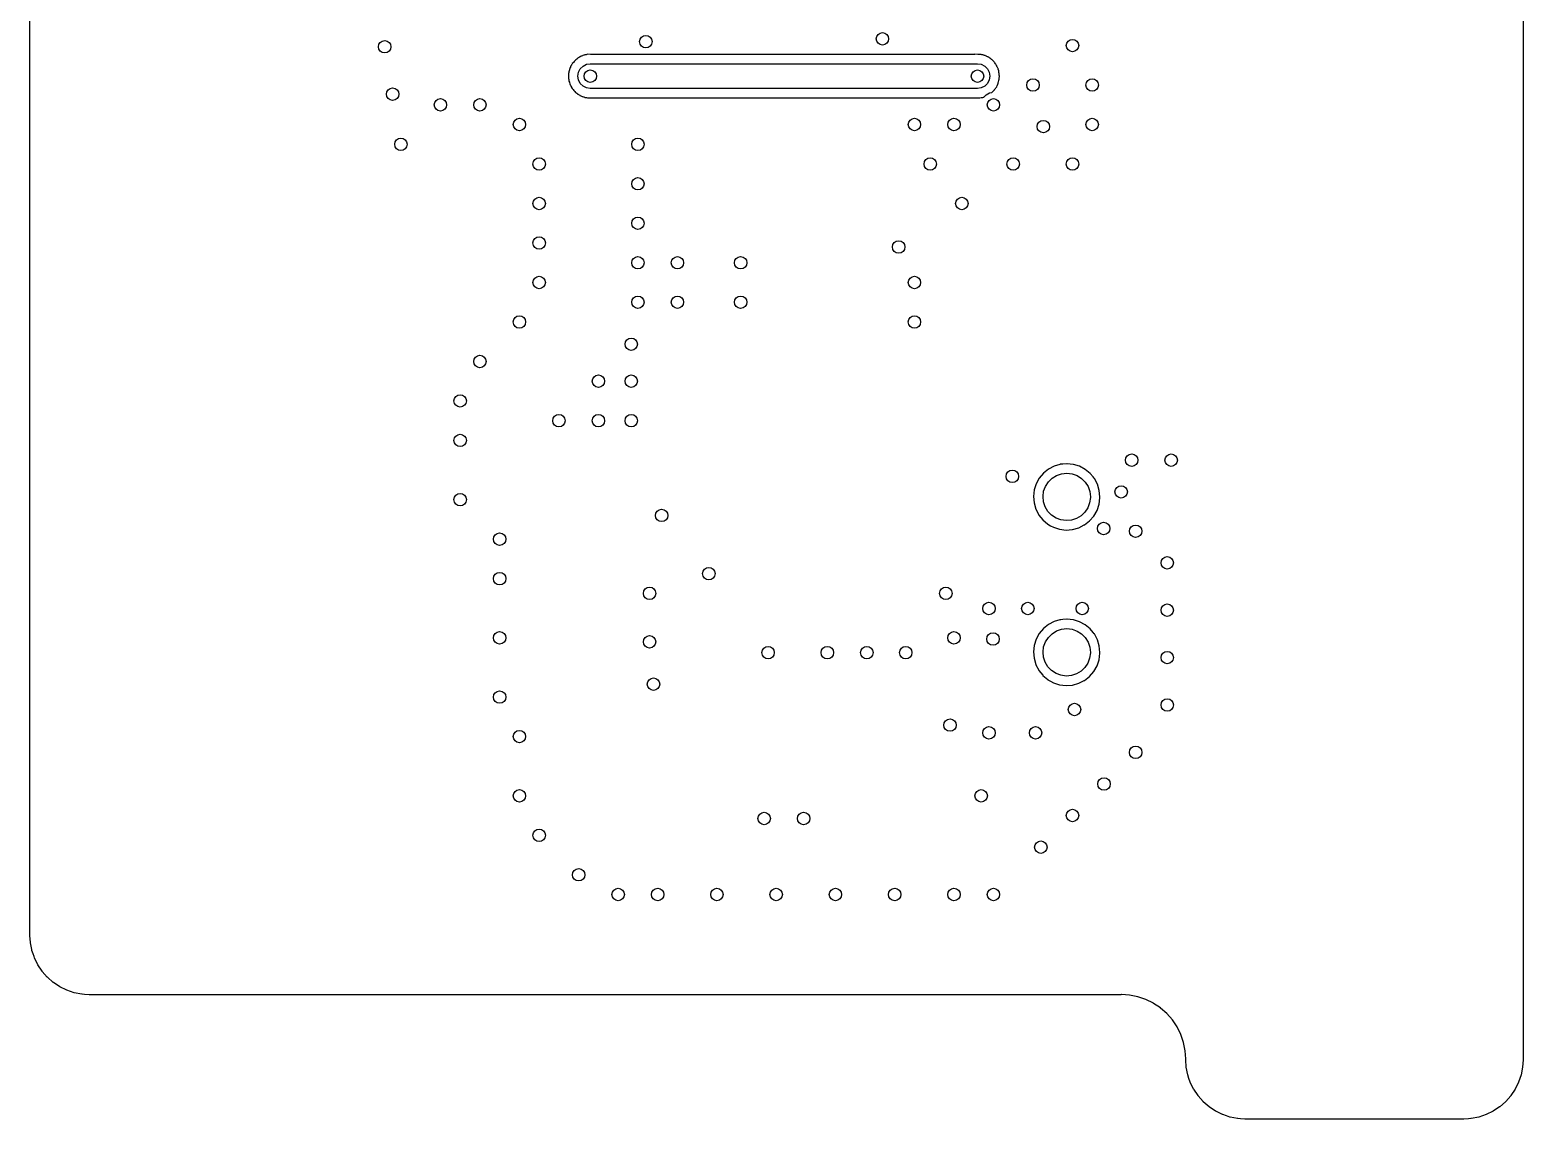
# Model space of a CAD drawing. Extents: x 1.61 to 3.5, y 0.06 to 3.74.
# Drawn here: x 1.611 to 3.501, y 0.062 to 1.441 of the extents above; entities that cross this region are included whole.
import ezdxf

# ---------------------------------------------------------------- set-up
doc = ezdxf.new("R2010")
doc.units = 0
doc.header["$MEASUREMENT"] = 0
doc.layers.add('BLACK', color=7, linetype='CONTINUOUS')

msp = doc.modelspace()

# ---------------------------------------------------------------- linework, layer by layer
at = {"layer": 'BLACK', "linetype": 'CONTINUOUS'}
for p, q in [((1.61085, 0.296052), (1.61085, 3.46773)), ((3.50096, 2.63702), (3.50096, 0.138572)), ((2.29842, 1.39975), (2.29745, 1.39865)), ((2.29878, 1.40019), (2.29842, 1.39975)), ((2.29962, 1.40139), (2.29878, 1.40019)), ((2.30059, 1.40224), (2.29962, 1.40139)), ((2.30103, 1.40267), (2.30059, 1.40224)), ((2.30189, 1.40364), (2.30103, 1.40267)), ((2.30307, 1.40445), (2.30189, 1.40364)), ((2.3031, 1.40447), (2.30307, 1.40445)), ((2.30355, 1.40482), (2.3031, 1.40447)), ((2.30442, 1.40558), (2.30355, 1.40482)), ((2.30465, 1.40578), (2.30442, 1.40558)), ((2.30442, 1.40558), (2.30442, 1.40558)), ((2.3055, 1.40622), (2.30465, 1.40578)), ((2.30579, 1.40637), (2.3055, 1.40622)), ((2.30633, 1.40669), (2.30579, 1.40637)), ((2.3065, 1.40681), (2.30633, 1.40669)), ((2.30739, 1.40742), (2.3065, 1.40681)), ((2.30876, 1.40794), (2.30739, 1.40742)), ((2.30928, 1.40817), (2.30876, 1.40794)), ((2.31031, 1.4087), (2.30928, 1.40817)), ((2.31058, 1.40884), (2.31031, 1.4087)), ((2.31031, 1.4087), (2.31031, 1.4087)), ((2.31087, 1.40891), (2.31058, 1.40884)), ((2.31183, 1.40914), (2.31087, 1.40891)), ((2.31087, 1.40891), (2.31087, 1.40891)), ((2.31243, 1.40932), (2.31183, 1.40914)), ((2.31336, 1.40967), (2.31243, 1.40932)), ((2.31364, 1.40978), (2.31336, 1.40967)), ((2.31336, 1.40967), (2.31336, 1.40967)), ((2.31393, 1.40981), (2.31364, 1.40978)), ((2.31509, 1.40995), (2.31393, 1.40981)), ((2.31393, 1.40981), (2.31393, 1.40981)), ((2.31565, 1.41006), (2.31509, 1.40995)), ((2.31592, 1.41012), (2.31565, 1.41006)), ((2.31707, 1.4104), (2.31592, 1.41012)), ((2.32058, 1.41038), (2.31707, 1.4104)), ((2.32061, 1.41038), (2.32058, 1.41038)), ((2.80694, 1.41038), (2.32061, 1.41038)), ((2.80701, 1.41038), (2.80694, 1.41038)), ((2.80707, 1.4104), (2.80701, 1.41038)), ((2.81058, 1.41038), (2.80707, 1.4104)), ((2.81061, 1.41038), (2.81058, 1.41038)), ((2.81208, 1.41038), (2.81061, 1.41038)), ((2.81213, 1.41037), (2.81208, 1.41038)), ((2.81218, 1.41037), (2.81213, 1.41037)), ((2.81345, 1.41036), (2.81218, 1.41037)), ((2.81375, 1.41036), (2.81345, 1.41036)), ((2.81345, 1.41036), (2.81345, 1.41036)), ((2.81404, 1.41029), (2.81375, 1.41036)), ((2.81516, 1.41001), (2.81404, 1.41029)), ((2.81572, 1.4099), (2.81516, 1.41001)), ((2.81663, 1.40978), (2.81572, 1.4099)), ((2.81717, 1.40971), (2.81663, 1.40978)), ((2.81838, 1.40924), (2.81717, 1.40971)), ((2.81897, 1.40905), (2.81838, 1.40924)), ((2.81993, 1.40881), (2.81897, 1.40905)), ((2.82022, 1.40874), (2.81993, 1.40881)), ((2.81993, 1.40881), (2.81993, 1.40881)), ((2.82048, 1.4086), (2.82022, 1.40874)), ((2.82151, 1.40805), (2.82048, 1.4086)), ((2.82048, 1.4086), (2.82048, 1.4086)), ((2.82203, 1.40781), (2.82151, 1.40805)), ((2.82339, 1.40728), (2.82203, 1.40781)), ((2.82364, 1.40711), (2.82339, 1.40728)), ((2.82445, 1.40654), (2.82364, 1.40711)), ((2.82364, 1.40711), (2.82364, 1.40711)), ((2.82498, 1.40622), (2.82445, 1.40654)), ((2.82612, 1.40561), (2.82498, 1.40622)), ((2.82634, 1.40541), (2.82612, 1.40561)), ((2.82721, 1.40464), (2.82634, 1.40541)), ((2.82634, 1.40541), (2.82634, 1.40541)), ((2.82766, 1.40429), (2.82721, 1.40464)), ((2.82833, 1.40382), (2.82766, 1.40429)), ((2.82858, 1.40364), (2.82833, 1.40382)), ((2.82885, 1.40344), (2.82858, 1.40364)), ((2.82952, 1.40267), (2.82885, 1.40344)), ((2.8297, 1.40247), (2.82952, 1.40267)), ((2.83014, 1.40203), (2.8297, 1.40247)), ((2.8311, 1.40117), (2.83014, 1.40203)), ((2.83127, 1.40092), (2.8311, 1.40117)), ((2.83193, 1.39997), (2.83127, 1.40092)), ((2.83127, 1.40092), (2.83127, 1.40092)), ((2.83228, 1.39952), (2.83193, 1.39997)), ((2.83324, 1.39841), (2.83228, 1.39952)), ((2.29252, 1.38339), (2.29248, 1.38309)), ((2.29248, 1.38309), (2.29256, 1.38238)), ((2.29265, 1.38437), (2.29252, 1.38339)), ((2.29252, 1.38339), (2.29252, 1.38339)), ((2.29256, 1.38238), (2.29264, 1.38164)), ((2.29264, 1.38164), (2.29267, 1.38107)), ((2.29269, 1.38499), (2.29265, 1.38437)), ((2.29267, 1.38107), (2.29267, 1.37961)), ((2.2927, 1.38598), (2.29269, 1.38499)), ((2.29299, 1.38741), (2.2927, 1.38628)), ((2.2927, 1.38628), (2.2927, 1.38598)), ((2.2927, 1.38598), (2.2927, 1.38598)), ((2.29306, 1.3877), (2.29299, 1.38741)), ((2.29316, 1.38826), (2.29306, 1.3877)), ((2.29332, 1.38941), (2.29316, 1.38826)), ((2.29336, 1.38971), (2.29332, 1.38941)), ((2.29382, 1.39091), (2.29336, 1.38971)), ((2.29401, 1.3915), (2.29382, 1.39091)), ((2.29425, 1.39247), (2.29401, 1.3915)), ((2.29433, 1.39276), (2.29425, 1.39247)), ((2.29425, 1.39247), (2.29425, 1.39247)), ((2.29447, 1.39302), (2.29433, 1.39276)), ((2.29501, 1.39405), (2.29447, 1.39302)), ((2.29447, 1.39302), (2.29447, 1.39302)), ((2.29525, 1.39457), (2.29501, 1.39405)), ((2.29578, 1.39593), (2.29525, 1.39457)), ((2.29635, 1.39673), (2.29578, 1.39593)), ((2.29652, 1.39698), (2.29635, 1.39673)), ((2.29685, 1.39751), (2.29652, 1.39698)), ((2.29731, 1.39839), (2.29685, 1.39751)), ((2.29745, 1.39865), (2.29731, 1.39839)), ((2.30452, 1.3828), (2.30529, 1.38767)), ((2.30529, 1.37793), (2.30452, 1.3828)), ((2.30529, 1.38767), (2.30752, 1.39206)), ((2.30752, 1.39206), (2.31101, 1.39554)), ((2.31101, 1.39554), (2.3154, 1.39778)), ((2.3154, 1.39778), (2.32026, 1.39855)), ((2.32026, 1.39855), (2.81026, 1.39855)), ((2.81026, 1.39855), (2.81513, 1.39778)), ((2.81513, 1.39778), (2.81952, 1.39554)), ((2.81952, 1.39554), (2.823, 1.39206)), ((2.823, 1.39206), (2.82524, 1.38767)), ((2.82524, 1.38767), (2.82601, 1.3828)), ((2.82601, 1.3828), (2.82524, 1.37793)), ((2.83338, 1.39815), (2.83324, 1.39841)), ((2.83383, 1.39727), (2.83338, 1.39815)), ((2.83338, 1.39815), (2.83338, 1.39815)), ((2.83415, 1.39673), (2.83383, 1.39727)), ((2.83488, 1.39567), (2.83415, 1.39673)), ((2.83499, 1.39539), (2.83488, 1.39567)), ((2.8354, 1.3943), (2.83499, 1.39539)), ((2.83563, 1.39378), (2.8354, 1.3943)), ((2.83617, 1.39275), (2.83563, 1.39378)), ((2.8363, 1.39248), (2.83617, 1.39275)), ((2.83617, 1.39275), (2.83617, 1.39275)), ((2.83637, 1.39219), (2.8363, 1.39248)), ((2.8366, 1.39123), (2.83637, 1.39219)), ((2.83637, 1.39219), (2.83637, 1.39219)), ((2.83679, 1.39063), (2.8366, 1.39123)), ((2.83714, 1.38971), (2.83679, 1.39063)), ((2.83724, 1.38943), (2.83714, 1.38971)), ((2.83728, 1.38913), (2.83724, 1.38943)), ((2.83742, 1.38798), (2.83728, 1.38913)), ((2.83728, 1.38913), (2.83728, 1.38913)), ((2.83752, 1.38741), (2.83742, 1.38798)), ((2.83786, 1.38599), (2.83752, 1.38741)), ((2.83783, 1.38044), (2.83788, 1.38111)), ((2.83783, 1.37932), (2.83783, 1.38044)), ((2.83785, 1.3847), (2.83786, 1.38499)), ((2.83789, 1.38408), (2.83785, 1.3847)), ((2.83786, 1.38499), (2.83786, 1.38599)), ((2.83788, 1.38111), (2.83802, 1.38206)), ((2.83805, 1.3828), (2.83789, 1.38408)), ((2.83802, 1.38206), (2.83804, 1.38222)), ((2.83802, 1.38206), (2.83802, 1.38206)), ((2.83804, 1.38222), (2.83805, 1.3828)), ((2.29267, 1.37961), (2.29297, 1.37835)), ((2.29297, 1.37835), (2.29307, 1.37774)), ((2.29307, 1.37774), (2.29322, 1.37646)), ((2.29322, 1.37646), (2.29372, 1.37508)), ((2.29372, 1.37508), (2.29388, 1.37454)), ((2.29388, 1.37454), (2.29422, 1.37312)), ((2.29422, 1.37312), (2.29436, 1.37285)), ((2.29436, 1.37285), (2.29482, 1.37197)), ((2.29482, 1.37197), (2.29507, 1.3714)), ((2.29507, 1.3714), (2.29551, 1.37019)), ((2.29551, 1.37019), (2.29568, 1.36994)), ((2.29568, 1.36994), (2.29633, 1.36897)), ((2.29633, 1.36897), (2.29662, 1.36848)), ((2.29662, 1.36848), (2.29729, 1.36718)), ((2.29729, 1.36718), (2.29748, 1.36696)), ((2.29748, 1.36696), (2.29748, 1.36696)), ((2.29748, 1.36696), (2.29813, 1.36621)), ((2.29813, 1.36621), (2.29851, 1.36572)), ((2.29851, 1.36572), (2.29923, 1.36465)), ((2.29923, 1.36465), (2.29945, 1.36445)), ((2.29945, 1.36445), (2.30031, 1.36366)), ((2.30031, 1.36366), (2.30071, 1.36325)), ((2.30071, 1.36325), (2.30167, 1.36215)), ((2.30167, 1.36215), (2.30192, 1.36198)), ((2.30192, 1.36198), (2.30192, 1.36198)), ((2.30192, 1.36198), (2.30273, 1.36141)), ((2.30273, 1.36141), (2.30322, 1.36102)), ((2.30322, 1.36102), (2.30395, 1.36036)), ((2.30752, 1.37354), (2.30529, 1.37793)), ((2.31101, 1.37006), (2.30752, 1.37354)), ((2.3154, 1.36782), (2.31101, 1.37006)), ((2.32026, 1.36705), (2.3154, 1.36782)), ((2.81026, 1.36705), (2.32026, 1.36705)), ((2.81513, 1.36782), (2.81026, 1.36705)), ((2.81952, 1.37006), (2.81513, 1.36782)), ((2.823, 1.37354), (2.81952, 1.37006)), ((2.82124, 1.35924), (2.82563, 1.36148)), ((2.82524, 1.37793), (2.823, 1.37354)), ((2.82563, 1.36148), (2.82862, 1.36195)), ((2.82862, 1.36195), (2.82864, 1.36196)), ((2.82864, 1.36196), (2.82938, 1.3628)), ((2.82938, 1.3628), (2.82986, 1.36327)), ((2.82986, 1.36327), (2.83071, 1.36399)), ((2.83071, 1.36399), (2.83167, 1.36532)), ((2.83167, 1.36532), (2.83199, 1.36573)), ((2.83199, 1.36573), (2.83288, 1.36672)), ((2.83288, 1.36672), (2.83308, 1.36694)), ((2.83288, 1.36672), (2.83288, 1.36672)), ((2.83308, 1.36694), (2.83322, 1.36721)), ((2.83322, 1.36721), (2.8336, 1.36793)), ((2.8336, 1.36793), (2.83396, 1.36851)), ((2.83396, 1.36851), (2.83461, 1.36942)), ((2.83461, 1.36942), (2.83522, 1.37093)), ((2.83522, 1.37093), (2.83544, 1.3714)), ((2.83544, 1.3714), (2.83606, 1.37258)), ((2.83606, 1.37258), (2.8362, 1.37284)), ((2.8362, 1.37284), (2.83627, 1.37313)), ((2.83627, 1.37313), (2.83647, 1.37393)), ((2.83647, 1.37393), (2.83668, 1.37457)), ((2.83668, 1.37457), (2.8371, 1.37561)), ((2.8371, 1.37561), (2.83733, 1.37722)), ((2.83733, 1.37722), (2.83743, 1.37773)), ((2.83743, 1.37773), (2.83775, 1.37903)), ((2.83775, 1.37903), (2.83783, 1.37932)), ((2.83775, 1.37903), (2.83775, 1.37903)), ((2.30395, 1.36036), (2.30395, 1.36036)), ((2.30395, 1.36036), (2.30417, 1.36015)), ((2.30417, 1.36015), (2.30472, 1.35985)), ((2.30472, 1.35985), (2.30545, 1.35946)), ((2.30545, 1.35946), (2.30594, 1.35916)), ((2.30594, 1.35916), (2.30689, 1.35849)), ((2.30689, 1.35849), (2.30689, 1.35849)), ((2.30689, 1.35849), (2.30714, 1.35832)), ((2.30714, 1.35832), (2.30834, 1.35785)), ((2.30834, 1.35785), (2.3089, 1.35758)), ((2.3089, 1.35758), (2.30977, 1.35711)), ((2.30977, 1.35711), (2.30977, 1.35711)), ((2.30977, 1.35711), (2.31004, 1.35697)), ((2.31004, 1.35697), (2.31033, 1.35689)), ((2.31033, 1.35689), (2.31033, 1.35689)), ((2.31033, 1.35689), (2.31145, 1.3566)), ((2.31145, 1.3566), (2.31199, 1.35642)), ((2.31199, 1.35642), (2.31308, 1.356)), ((2.31308, 1.356), (2.31308, 1.356)), ((2.31308, 1.356), (2.31335, 1.35589)), ((2.31335, 1.35589), (2.31438, 1.35576)), ((2.31438, 1.35576), (2.31463, 1.35572)), ((2.31463, 1.35572), (2.31525, 1.3556)), ((2.31525, 1.3556), (2.31649, 1.35527)), ((2.31649, 1.35527), (2.31806, 1.35525)), ((2.31806, 1.35525), (2.31829, 1.35524)), ((2.31829, 1.35524), (2.31845, 1.35522)), ((2.31845, 1.35522), (2.31992, 1.35522)), ((2.31992, 1.35522), (2.32, 1.35522)), ((2.32, 1.35522), (2.32287, 1.35517)), ((2.32287, 1.35517), (2.32287, 1.35517)), ((2.32287, 1.35517), (2.32317, 1.35517)), ((2.32317, 1.35517), (2.32334, 1.35521)), ((2.32334, 1.35521), (2.32356, 1.35522)), ((2.32356, 1.35522), (2.80992, 1.35522)), ((2.80992, 1.35522), (2.81, 1.35522)), ((2.81, 1.35522), (2.81287, 1.35517)), ((2.81287, 1.35517), (2.81287, 1.35517)), ((2.81287, 1.35517), (2.81317, 1.35517)), ((2.81317, 1.35517), (2.81476, 1.35553)), ((2.81476, 1.35553), (2.81527, 1.35562)), ((2.81527, 1.35562), (2.81689, 1.35582)), ((2.81689, 1.35582), (2.81794, 1.35622)), ((2.81794, 1.35622), (2.81834, 1.35634)), ((2.81834, 1.35634), (2.82124, 1.35924)), ((2.90748, 0.888972), (2.90021, 0.885172)), ((2.91472, 0.891103), (2.90748, 0.888972)), ((2.91512, 0.89122), (2.91472, 0.891103)), ((2.91535, 0.891289), (2.91512, 0.89122)), ((2.91512, 0.89122), (2.91512, 0.89122)), ((2.91559, 0.891311), (2.91535, 0.891289)), ((2.91838, 0.891564), (2.91559, 0.891311)), ((2.91559, 0.891311), (2.91559, 0.891311)), ((2.92352, 0.892032), (2.91838, 0.891564)), ((2.92376, 0.892007), (2.92352, 0.892032)), ((2.93144, 0.8912), (2.92376, 0.892007)), ((2.92376, 0.892007), (2.92376, 0.892007)), ((2.93168, 0.891175), (2.93144, 0.8912)), ((2.93144, 0.8912), (2.93144, 0.8912)), ((2.93952, 0.888749), (2.93168, 0.891175)), ((2.94673, 0.884847), (2.93952, 0.888749)), ((2.88855, 0.873747), (2.88459, 0.866559)), ((2.89382, 0.880031), (2.88855, 0.873747)), ((2.90021, 0.885172), (2.89382, 0.880031)), ((2.89998, 0.868961), (2.90476, 0.87364)), ((2.90476, 0.87364), (2.91045, 0.877145)), ((2.91045, 0.877145), (2.91679, 0.8793)), ((2.91679, 0.8793), (2.92344, 0.879999)), ((2.92344, 0.879999), (2.93008, 0.879207)), ((2.93008, 0.879207), (2.93638, 0.876964)), ((2.93638, 0.876964), (2.94203, 0.87338)), ((2.94203, 0.87338), (2.94674, 0.868634)), ((2.95305, 0.879618), (2.94673, 0.884847)), ((2.95659, 0.87528), (2.95305, 0.879618)), ((2.95802, 0.873535), (2.95659, 0.87528)), ((2.95824, 0.873261), (2.95802, 0.873535)), ((2.96209, 0.866018), (2.95824, 0.873261)), ((2.88211, 0.858739), (2.8812, 0.850587)), ((2.8812, 0.850587), (2.88189, 0.842412)), ((2.88459, 0.866559), (2.88211, 0.858739)), ((2.89323, 0.850419), (2.89407, 0.857054)), ((2.89407, 0.857054), (2.89636, 0.863339)), ((2.89636, 0.863339), (2.89998, 0.868961)), ((2.94674, 0.868634), (2.95028, 0.862963)), ((2.95028, 0.862963), (2.95248, 0.856646)), ((2.95248, 0.856646), (2.95323, 0.85)), ((2.96446, 0.858164), (2.96209, 0.866018)), ((2.96526, 0.85), (2.96446, 0.858164)), ((2.88189, 0.842412), (2.88415, 0.834527)), ((2.88415, 0.834527), (2.88426, 0.834311)), ((2.88426, 0.834311), (2.88426, 0.834311)), ((2.88426, 0.834311), (2.88779, 0.827446)), ((2.89388, 0.843763), (2.89323, 0.850419)), ((2.896, 0.837416), (2.89388, 0.843763)), ((2.89946, 0.831696), (2.896, 0.837416)), ((2.90411, 0.826885), (2.89946, 0.831696)), ((2.94991, 0.836287), (2.94621, 0.830716)), ((2.95229, 0.842539), (2.94991, 0.836287)), ((2.95322, 0.849162), (2.95229, 0.842539)), ((2.95323, 0.85), (2.95322, 0.849162)), ((2.95758, 0.825771), (2.96163, 0.832904)), ((2.96163, 0.832904), (2.96422, 0.840688)), ((2.96422, 0.840688), (2.96525, 0.848826)), ((2.96525, 0.848826), (2.96526, 0.85)), ((2.88779, 0.827446), (2.88779, 0.827446)), ((2.88779, 0.827446), (2.8879, 0.82723)), ((2.8879, 0.82723), (2.88805, 0.82704)), ((2.88805, 0.82704), (2.89284, 0.820991)), ((2.89284, 0.820991), (2.89284, 0.820991)), ((2.89284, 0.820991), (2.89299, 0.820801)), ((2.89299, 0.820801), (2.89924, 0.815485)), ((2.89924, 0.815485), (2.89945, 0.815366)), ((2.89945, 0.815366), (2.89945, 0.815366)), ((2.89945, 0.815366), (2.90282, 0.813484)), ((2.90282, 0.813484), (2.9064, 0.811482)), ((2.9097, 0.823222), (2.90411, 0.826885)), ((2.91597, 0.820891), (2.9097, 0.823222)), ((2.9226, 0.820007), (2.91597, 0.820891)), ((2.92926, 0.820613), (2.9226, 0.820007)), ((2.93562, 0.822679), (2.92926, 0.820613)), ((2.94137, 0.826104), (2.93562, 0.822679)), ((2.93865, 0.810921), (2.94553, 0.814401)), ((2.94621, 0.830716), (2.94137, 0.826104)), ((2.94553, 0.814401), (2.94575, 0.81451)), ((2.94553, 0.814401), (2.94553, 0.814401)), ((2.94575, 0.81451), (2.95222, 0.819561)), ((2.95222, 0.819561), (2.95758, 0.825771)), ((2.9064, 0.811482), (2.9142, 0.808947)), ((2.9142, 0.808947), (2.92235, 0.807976)), ((2.92235, 0.807976), (2.92259, 0.807995)), ((2.92259, 0.807995), (2.93029, 0.808587)), ((2.92259, 0.807995), (2.92259, 0.807995)), ((2.93029, 0.808587), (2.93053, 0.808605)), ((2.93029, 0.808587), (2.93029, 0.808587)), ((2.93053, 0.808605), (2.93843, 0.810812)), ((2.93843, 0.810812), (2.93865, 0.810921)), ((2.93865, 0.810921), (2.93865, 0.810921)), ((2.89382, 0.683181), (2.88855, 0.676897)), ((2.90021, 0.688321), (2.89382, 0.683181)), ((2.90748, 0.692122), (2.90021, 0.688321)), ((2.91472, 0.694252), (2.90748, 0.692122)), ((2.91045, 0.680294), (2.91679, 0.68245)), ((2.91512, 0.69437), (2.91472, 0.694252)), ((2.91535, 0.694438), (2.91512, 0.69437)), ((2.91512, 0.69437), (2.91512, 0.69437)), ((2.91559, 0.69446), (2.91535, 0.694438)), ((2.91838, 0.694713), (2.91559, 0.69446)), ((2.91559, 0.69446), (2.91559, 0.69446)), ((2.91679, 0.68245), (2.92344, 0.683149)), ((2.92352, 0.695182), (2.91838, 0.694713)), ((2.92344, 0.683149), (2.93008, 0.682357)), ((2.92376, 0.695156), (2.92352, 0.695182)), ((2.93144, 0.69435), (2.92376, 0.695156)), ((2.92376, 0.695156), (2.92376, 0.695156)), ((2.93008, 0.682357), (2.93638, 0.680113)), ((2.93168, 0.694324), (2.93144, 0.69435)), ((2.93144, 0.69435), (2.93144, 0.69435)), ((2.93952, 0.691898), (2.93168, 0.694324)), ((2.94673, 0.687997), (2.93952, 0.691898)), ((2.95305, 0.682768), (2.94673, 0.687997)), ((2.95659, 0.67843), (2.95305, 0.682768)), ((2.88211, 0.661889), (2.8812, 0.653736)), ((2.88459, 0.669708), (2.88211, 0.661889)), ((2.88855, 0.676897), (2.88459, 0.669708)), ((2.89407, 0.660204), (2.89636, 0.666489)), ((2.89636, 0.666489), (2.89998, 0.67211)), ((2.89998, 0.67211), (2.90476, 0.67679)), ((2.90476, 0.67679), (2.91045, 0.680294)), ((2.93638, 0.680113), (2.94203, 0.67653)), ((2.94203, 0.67653), (2.94674, 0.671784)), ((2.94674, 0.671784), (2.95028, 0.666112)), ((2.95028, 0.666112), (2.95248, 0.659796)), ((2.95802, 0.676684), (2.95659, 0.67843)), ((2.95824, 0.67641), (2.95802, 0.676684)), ((2.96209, 0.669167), (2.95824, 0.67641)), ((2.96446, 0.661314), (2.96209, 0.669167)), ((2.8812, 0.653736), (2.88189, 0.645562)), ((2.88189, 0.645562), (2.88415, 0.637676)), ((2.89323, 0.653568), (2.89407, 0.660204)), ((2.89388, 0.646912), (2.89323, 0.653568)), ((2.896, 0.640566), (2.89388, 0.646912)), ((2.95229, 0.645689), (2.94991, 0.639437)), ((2.95322, 0.652312), (2.95229, 0.645689)), ((2.95248, 0.659796), (2.95323, 0.65315)), ((2.95323, 0.65315), (2.95322, 0.652312)), ((2.96163, 0.636053), (2.96422, 0.643837)), ((2.96422, 0.643837), (2.96525, 0.651976)), ((2.96526, 0.65315), (2.96446, 0.661314)), ((2.96525, 0.651976), (2.96526, 0.65315)), ((2.88415, 0.637676), (2.88426, 0.63746)), ((2.88426, 0.63746), (2.88426, 0.63746)), ((2.88426, 0.63746), (2.88779, 0.630596)), ((2.88779, 0.630596), (2.88779, 0.630596)), ((2.88779, 0.630596), (2.8879, 0.63038)), ((2.8879, 0.63038), (2.88805, 0.63019)), ((2.88805, 0.63019), (2.89284, 0.624141)), ((2.89284, 0.624141), (2.89284, 0.624141)), ((2.89284, 0.624141), (2.89299, 0.623951)), ((2.89299, 0.623951), (2.89924, 0.618634)), ((2.89946, 0.634845), (2.896, 0.640566)), ((2.90411, 0.630034), (2.89946, 0.634845)), ((2.9097, 0.626372), (2.90411, 0.630034)), ((2.91597, 0.624041), (2.9097, 0.626372)), ((2.9226, 0.623156), (2.91597, 0.624041)), ((2.92926, 0.623762), (2.9226, 0.623156)), ((2.93562, 0.625829), (2.92926, 0.623762)), ((2.94137, 0.629254), (2.93562, 0.625829)), ((2.94621, 0.633866), (2.94137, 0.629254)), ((2.94991, 0.639437), (2.94621, 0.633866)), ((2.95222, 0.62271), (2.95758, 0.62892)), ((2.95758, 0.62892), (2.96163, 0.636053)), ((2.89924, 0.618634), (2.89945, 0.618516)), ((2.89945, 0.618516), (2.89945, 0.618516)), ((2.89945, 0.618516), (2.90282, 0.616633)), ((2.90282, 0.616633), (2.9064, 0.614632)), ((2.9064, 0.614632), (2.9142, 0.612097)), ((2.9142, 0.612097), (2.92235, 0.611126)), ((2.92235, 0.611126), (2.92259, 0.611144)), ((2.92259, 0.611144), (2.93029, 0.611736)), ((2.92259, 0.611144), (2.92259, 0.611144)), ((2.93029, 0.611736), (2.93053, 0.611755)), ((2.93029, 0.611736), (2.93029, 0.611736)), ((2.93053, 0.611755), (2.93843, 0.613961)), ((2.93843, 0.613961), (2.93865, 0.614071)), ((2.93865, 0.614071), (2.94553, 0.61755)), ((2.93865, 0.614071), (2.93865, 0.614071)), ((2.94553, 0.617551), (2.94575, 0.61766)), ((2.94553, 0.61755), (2.94553, 0.617551)), ((2.94575, 0.61766), (2.95222, 0.62271)), ((1.61091, 0.295682), (1.61085, 0.296052)), ((1.6109, 0.294514), (1.61092, 0.294679)), ((1.61149, 0.285512), (1.6109, 0.294514)), ((1.61091, 0.295566), (1.61091, 0.295682)), ((1.611, 0.295276), (1.61091, 0.295566)), ((1.61091, 0.294985), (1.611, 0.295276)), ((1.61091, 0.294679), (1.61091, 0.294985)), ((1.61092, 0.294679), (1.61091, 0.294679)), ((1.61152, 0.285262), (1.61149, 0.285512)), ((1.61321, 0.276772), (1.61152, 0.285262)), ((1.6134, 0.27579), (1.61321, 0.276772)), ((1.61347, 0.275546), (1.6134, 0.27579)), ((1.61492, 0.271256), (1.61347, 0.275546)), ((1.61609, 0.267813), (1.61492, 0.271256)), ((1.61657, 0.2664), (1.61609, 0.267813)), ((1.61667, 0.266167), (1.61657, 0.2664)), ((1.62094, 0.257505), (1.61667, 0.266167)), ((1.62107, 0.257287), (1.62094, 0.257505)), ((1.62643, 0.249256), (1.62107, 0.257287)), ((1.62659, 0.249056), (1.62643, 0.249256)), ((1.63295, 0.241795), (1.62659, 0.249056)), ((1.63313, 0.241616), (1.63295, 0.241795)), ((1.64039, 0.235248), (1.63313, 0.241616)), ((1.64059, 0.235095), (1.64039, 0.235248)), ((1.64863, 0.229729), (1.64059, 0.235095)), ((1.64884, 0.229603), (1.64863, 0.229729)), ((1.65751, 0.225331), (1.64884, 0.229603)), ((1.65774, 0.225235), (1.65751, 0.225331)), ((1.66248, 0.223626), (1.65774, 0.225235)), ((1.66688, 0.22213), (1.66248, 0.223626)), ((1.66713, 0.222065), (1.66688, 0.22213)), ((1.6766, 0.220181), (1.66713, 0.222065)), ((1.67685, 0.220148), (1.6766, 0.220181)), ((1.68016, 0.219931), (1.67685, 0.220148)), ((1.68585, 0.219558), (1.68016, 0.219931)), ((1.68602, 0.219578), (1.68585, 0.219558)), ((1.68602, 0.219566), (1.68602, 0.219578)), ((1.68632, 0.219566), (1.68602, 0.219566)), ((1.68661, 0.219661), (1.68632, 0.219566)), ((1.6869, 0.219566), (1.68661, 0.219661)), ((1.68702, 0.219566), (1.6869, 0.219566)), ((1.68739, 0.219508), (1.68702, 0.219566)), ((2.99135, 0.219508), (1.68739, 0.219508)), ((2.99149, 0.219531), (2.99135, 0.219508)), ((2.99155, 0.219508), (2.99149, 0.219531)), ((2.99166, 0.219508), (2.99155, 0.219508)), ((2.99194, 0.219601), (2.99166, 0.219556)), ((2.99166, 0.219556), (2.99166, 0.219508)), ((2.99213, 0.219661), (2.99194, 0.219601)), ((2.99194, 0.219601), (2.99194, 0.219601)), ((2.99251, 0.219658), (2.99213, 0.219683)), ((2.99213, 0.219683), (2.99213, 0.219661)), ((3.00275, 0.218987), (2.99251, 0.219658)), ((2.99251, 0.219658), (2.99251, 0.219658)), ((3.00281, 0.218983), (3.00275, 0.218987)), ((3.00275, 0.218987), (3.00275, 0.218987)), ((3.00288, 0.21897), (3.00281, 0.218983)), ((3.01326, 0.216905), (3.00288, 0.21897)), ((3.00288, 0.21897), (3.00288, 0.21897)), ((3.01332, 0.216893), (3.01326, 0.216905)), ((3.01326, 0.216905), (3.01326, 0.216905)), ((3.02346, 0.21345), (3.01332, 0.216893)), ((3.02352, 0.213422), (3.02346, 0.21345)), ((3.03301, 0.20874), (3.02352, 0.213422)), ((3.02352, 0.213422), (3.02352, 0.213422)), ((3.03307, 0.208712), (3.03301, 0.20874)), ((3.03301, 0.20874), (3.03301, 0.20874)), ((3.03312, 0.208677), (3.03307, 0.208712)), ((3.04192, 0.202796), (3.03312, 0.208677)), ((3.03312, 0.208677), (3.03312, 0.208677)), ((3.04198, 0.202761), (3.04192, 0.202796)), ((3.05003, 0.195699), (3.04198, 0.202761)), ((3.05709, 0.187645), (3.05003, 0.195699)), ((3.05713, 0.187593), (3.05709, 0.187645)), ((3.05958, 0.18392), (3.05713, 0.187593)), ((3.05713, 0.187593), (3.05713, 0.187593)), ((3.06304, 0.178739), (3.05958, 0.18392)), ((3.06778, 0.169132), (3.06304, 0.178739)), ((3.07122, 0.158989), (3.06778, 0.169132)), ((3.07331, 0.148484), (3.07122, 0.158989)), ((3.07332, 0.148421), (3.07331, 0.148484)), ((3.07399, 0.138211), (3.07332, 0.148421)), ((3.07332, 0.148421), (3.07332, 0.148421)), ((3.07386, 0.137398), (3.07387, 0.13741)), ((3.07389, 0.137078), (3.07386, 0.137398)), ((3.07387, 0.13741), (3.07399, 0.137795)), ((3.07389, 0.137057), (3.07389, 0.137078)), ((3.07389, 0.137034), (3.07389, 0.137057)), ((3.07448, 0.128032), (3.07389, 0.137034)), ((3.07401, 0.137795), (3.07399, 0.138211)), ((3.07399, 0.137795), (3.07401, 0.137795)), ((3.50091, 0.137034), (3.50032, 0.128032)), ((3.50091, 0.138086), (3.50081, 0.137795)), ((3.50081, 0.137795), (3.50091, 0.137505)), ((3.50091, 0.137199), (3.50089, 0.137199)), ((3.50089, 0.137199), (3.50091, 0.137034)), ((3.50096, 0.138572), (3.50091, 0.138202)), ((3.50091, 0.138202), (3.50091, 0.138086)), ((3.50091, 0.137505), (3.50091, 0.137199)), ((3.07451, 0.127781), (3.07448, 0.128032)), ((3.0764, 0.118309), (3.07451, 0.127781)), ((3.07646, 0.118066), (3.0764, 0.118309)), ((3.07796, 0.11366), (3.07646, 0.118066)), ((3.07957, 0.10892), (3.07796, 0.11366)), ((3.49685, 0.11366), (3.49524, 0.10892)), ((3.49834, 0.118066), (3.49685, 0.11366)), ((3.49841, 0.118309), (3.49834, 0.118066)), ((3.50029, 0.127781), (3.49841, 0.118309)), ((3.50032, 0.128032), (3.50029, 0.127781)), ((3.07966, 0.108687), (3.07957, 0.10892)), ((3.08393, 0.100025), (3.07966, 0.108687)), ((3.08406, 0.099806), (3.08393, 0.100025)), ((3.08943, 0.091776), (3.08406, 0.099806)), ((3.49074, 0.099806), (3.48538, 0.091776)), ((3.49087, 0.100025), (3.49074, 0.099806)), ((3.49514, 0.108687), (3.49087, 0.100025)), ((3.49524, 0.10892), (3.49514, 0.108687)), ((3.08958, 0.091576), (3.08943, 0.091776)), ((3.09595, 0.084315), (3.08958, 0.091576)), ((3.09613, 0.084136), (3.09595, 0.084315)), ((3.10339, 0.077768), (3.09613, 0.084136)), ((3.10359, 0.077614), (3.10339, 0.077768)), ((3.11162, 0.072249), (3.10359, 0.077614)), ((3.47122, 0.077614), (3.46319, 0.072249)), ((3.47142, 0.077768), (3.47122, 0.077614)), ((3.47868, 0.084136), (3.47142, 0.077768)), ((3.47886, 0.084315), (3.47868, 0.084136)), ((3.48522, 0.091576), (3.47886, 0.084315)), ((3.48538, 0.091776), (3.48522, 0.091576)), ((3.11184, 0.072123), (3.11162, 0.072249)), ((3.1205, 0.067851), (3.11184, 0.072123)), ((3.12073, 0.067754), (3.1205, 0.067851)), ((3.12547, 0.066146), (3.12073, 0.067754)), ((3.12988, 0.06465), (3.12547, 0.066146)), ((3.13012, 0.064585), (3.12988, 0.06465)), ((3.13959, 0.0627), (3.13012, 0.064585)), ((3.13984, 0.062668), (3.13959, 0.0627)), ((3.14316, 0.06245), (3.13984, 0.062668)), ((3.14884, 0.062078), (3.14316, 0.06245)), ((3.14901, 0.062098), (3.14884, 0.062078)), ((3.14901, 0.062086), (3.14901, 0.062098)), ((3.14932, 0.062086), (3.14901, 0.062086)), ((3.14961, 0.06218), (3.14932, 0.062086)), ((3.1499, 0.062086), (3.14961, 0.06218)), ((3.15001, 0.062086), (3.1499, 0.062086)), ((3.15038, 0.062028), (3.15001, 0.062086)), ((3.42442, 0.062028), (3.15038, 0.062028)), ((3.42479, 0.062086), (3.42442, 0.062028)), ((3.42491, 0.062086), (3.42479, 0.062086)), ((3.4252, 0.06218), (3.42491, 0.062086)), ((3.42549, 0.062086), (3.4252, 0.06218)), ((3.42579, 0.062086), (3.42549, 0.062086)), ((3.42596, 0.062078), (3.42579, 0.062098)), ((3.42579, 0.062098), (3.42579, 0.062086)), ((3.43165, 0.06245), (3.42596, 0.062078)), ((3.43496, 0.062668), (3.43165, 0.06245)), ((3.43521, 0.0627), (3.43496, 0.062668)), ((3.44468, 0.064585), (3.43521, 0.0627)), ((3.44493, 0.06465), (3.44468, 0.064585)), ((3.44933, 0.066146), (3.44493, 0.06465)), ((3.45407, 0.067754), (3.44933, 0.066146)), ((3.45431, 0.067851), (3.45407, 0.067754)), ((3.46297, 0.072123), (3.45431, 0.067851)), ((3.46319, 0.072249), (3.46297, 0.072123))]:
    msp.add_line(p, q, dxfattribs=at)
at = {"layer": 'BLACK'}
for centre in [(2.69, 1.43), (2.06, 1.42), (2.3905, 1.4265), (2.9305, 1.4215), (2.32026, 1.3828), (2.81026, 1.3828), (2.07, 1.36), (2.8805, 1.3715), (2.9555, 1.3715), (2.1305, 1.3465), (2.1805, 1.3465), (2.8305, 1.3465), (2.2305, 1.3215), (2.7305, 1.3215), (2.7805, 1.3215), (2.8937, 1.3189), (2.9555, 1.3215), (2.0805, 1.2965), (2.3805, 1.2965), (2.2555, 1.2715), (2.7505, 1.2715), (2.8555, 1.2715), (2.9305, 1.2715), (2.3805, 1.2465), (2.2555, 1.2215), (2.7905, 1.2215), (2.3805, 1.1965), (2.2555, 1.1715), (2.7105, 1.1665), (2.3805, 1.1465), (2.4305, 1.1465), (2.5105, 1.1465), (2.2555, 1.1215), (2.7305, 1.1215), (2.3805, 1.0965), (2.4305, 1.0965), (2.5105, 1.0965), (2.2305, 1.0715), (2.7305, 1.0715), (2.37205, 1.04331), (2.1805, 1.0215), (2.3305, 0.9965), (2.37205, 0.9965), (2.1555, 0.9715), (2.2805, 0.9465), (2.3305, 0.9465), (2.37205, 0.9465), (2.1555, 0.9215), (3.0055, 0.8965), (3.0555, 0.8965), (2.85433, 0.875984), (2.1555, 0.8465), (2.99213, 0.856299), (2.4105, 0.8265), (2.97, 0.81), (3.0105, 0.8065), (2.2055, 0.7965), (2.47026, 0.752799), (3.0505, 0.7665), (2.2055, 0.7465), (2.39526, 0.727799), (2.77026, 0.727799), (2.8248, 0.708661), (2.87402, 0.708661), (2.94291, 0.708661), (3.0505, 0.7065), (2.2055, 0.6715), (2.39526, 0.6665), (2.7805, 0.6715), (2.83, 0.67), (2.54526, 0.652799), (2.62026, 0.652799), (2.67026, 0.652799), (2.7195, 0.652778), (3.0505, 0.6465), (2.40026, 0.612799), (2.2055, 0.5965), (2.93307, 0.580709), (3.0505, 0.5865), (2.77559, 0.561024), (2.2305, 0.5465), (2.8248, 0.551181), (2.88386, 0.551181), (3.0105, 0.5265), (2.9705, 0.4865), (2.2305, 0.4715), (2.81496, 0.4715), (2.9305, 0.4465), (2.54026, 0.442799), (2.59026, 0.442799), (2.2555, 0.4215), (2.8905, 0.4065), (2.3055, 0.3715), (2.3555, 0.3465), (2.4055, 0.3465), (2.4805, 0.3465), (2.5555, 0.3465), (2.6305, 0.3465), (2.7055, 0.3465), (2.7805, 0.3465), (2.8305, 0.3465)]:
    msp.add_circle(centre, 0.007874, dxfattribs=at)

doc.saveas('drawing.dxf')
